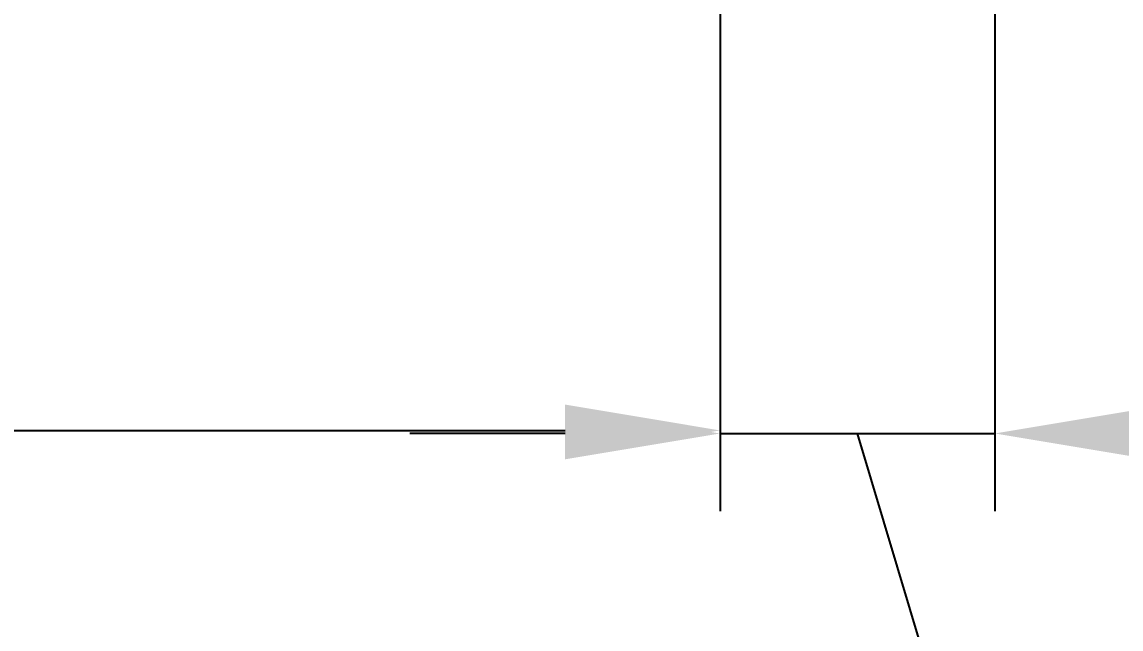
# Model space of a CAD drawing. Header units: inches. Extents: x -14 to 166, y -2 to 100.
# Drawn here: x 32.33 to 39.41, y 69.69 to 73.6 of the extents above; entities that cross this region are included whole.
import ezdxf

# ---------------------------------------------------------------- set-up
doc = ezdxf.new("R2010")
doc.units = ezdxf.units.IN
doc.layers.add('ZANO_W', color=1, linetype='Continuous', lineweight=0)
doc.styles.get("Standard").update_dxf_attribs({"font": 'arial.ttf'})
doc.dimstyles.new('amerykanie', dxfattribs={"dimtxt": 50, "dimasz": 50, "dimexe": 0.5, "dimexo": 0.5, "dimgap": 1, "dimtad": 1, "dimdec": 0, "dimzin": 0, "dimlunit": 5, "dimtxsty": 'Standard', "dimcen": 0.09, "dimclrd": 1, "dimclre": 1, "dimclrt": 1, "dimazin": 0, "dimtfac": 1, "dimtdec": 0, "dimtmove": 0, "dimatfit": 3, "dimfxl": 1, "dimtzin": 0, "dimarcsym": 1})

# ---------------------------------------------------------------- blocks, each defined once
blk = doc.blocks.new('*D365')
at = {"layer": 'ZANO_W', "color": 1, "lineweight": -2}
for p, q in [((8.8746, 74.1892), (8.8746, 70.4666)), ((36.8274, 74.1892), (36.8274, 70.4666)), ((9.8746, 70.9666), (35.8274, 70.9666))]:
    blk.add_line(p, q, dxfattribs=at)
at = {"layer": 'ZANO_W', "color": 1}
for points in [[(9.8746, 71.1333), (9.8746, 70.7999), (8.8746, 70.9666)], [(35.8274, 70.7999), (35.8274, 71.1333), (36.8274, 70.9666)]]:
    blk.add_solid(points, dxfattribs=at)
at = {"layer": 'ZANO_W', "color": 1, "insert": (22.851, 72.3068), "char_height": 1.625, "attachment_point": 5}
blk.add_mtext('27 15/16', dxfattribs=at)
blk = doc.blocks.new('*D366')
at = {"layer": 'ZANO_W', "color": 1, "lineweight": -2}
for p, q in [((36.8274, 74.1695), (36.8274, 70.4469)), ((38.599, 74.1695), (38.599, 70.4469)), ((35.8274, 70.9469), (34.8274, 70.9469)), ((36.8274, 70.9469), (38.599, 70.9469)), ((38.8449, 67.1746), (37.7132, 70.9469)), ((39.599, 70.9469), (40.599, 70.9469)), ((44.537, 67.1746), (38.8449, 67.1746))]:
    blk.add_line(p, q, dxfattribs=at)
at = {"layer": 'ZANO_W', "color": 1}
for points in [[(35.8274, 70.7803), (35.8274, 71.1136), (36.8274, 70.9469)], [(39.599, 71.1136), (39.599, 70.7803), (38.599, 70.9469)]]:
    blk.add_solid(points, dxfattribs=at)
at = {"layer": 'ZANO_W', "color": 1, "insert": (41.6909, 68.5154), "char_height": 1.625, "attachment_point": 5}
blk.add_mtext('1 3/4', dxfattribs=at)
blk = doc.blocks.new('*D367')
at = {"layer": 'ZANO_W', "color": 1, "lineweight": -2}
for p, q in [((38.599, 74.1892), (38.599, 70.4469)), ((66.5518, 74.1892), (66.5518, 70.4469)), ((39.599, 70.9469), (65.5518, 70.9469))]:
    blk.add_line(p, q, dxfattribs=at)
at = {"layer": 'ZANO_W', "color": 1}
for points in [[(39.599, 71.1136), (39.599, 70.7803), (38.599, 70.9469)], [(65.5518, 70.7803), (65.5518, 71.1136), (66.5518, 70.9469)]]:
    blk.add_solid(points, dxfattribs=at)
at = {"layer": 'ZANO_W', "color": 1, "insert": (52.5754, 72.2871), "char_height": 1.625, "attachment_point": 5}
blk.add_mtext('27 15/16', dxfattribs=at)

msp = doc.modelspace()

# ---------------------------------------------------------------- dimensions: what is measured, and where the dimension line sits
at = {"layer": 'ZANO_W'}
for base, p1, p2, picture, middle in [((36.82735, 70.96661), (8.87461, 74.68917), (36.82735, 74.68918), '*D365', (22.85098, 72.30682)), ((66.55178, 70.94692), (38.599, 74.68918), (66.55178, 74.68918), '*D367', (52.57539, 72.28713)), ((38.599023, 70.946921), (36.827369, 74.669485), (38.599023, 74.669485), '*D366', (39.344886, 68.515389))]:
    dim = msp.add_linear_dim(base=base, p1=p1, p2=p2, dimstyle='amerykanie', override={"dimtxt": 1.625, "dimasz": 1, "dimgap": 0.5, "dimdec": 4, "dimaunit": 1, "dimadec": 1, "dimtdec": 4, "dimtmove": 1, "dimfrac": 2}, dxfattribs=at)
    dim.commit()
    dim.dimension.update_dxf_attribs({"geometry": picture, "text_midpoint": middle})

doc.saveas('drawing.dxf')
